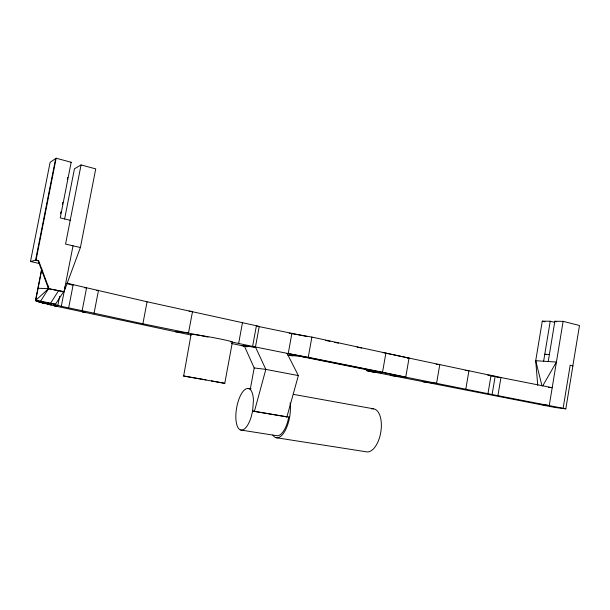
<?xml version="1.0" encoding="UTF-8"?>
<svg xmlns="http://www.w3.org/2000/svg" width="610" height="610" viewBox="0 0 610 610"><rect width="100%" height="100%" fill="white"/><g stroke="black" fill="none" stroke-linecap="round" stroke-linejoin="round"><path stroke-width="0.91" d="M565.821 408.837L563.129 408.296L570.182 365.192L572.912 365.855L565.821 408.837L555.001 407.48L366.297 370.537L375.638 371.498M554.742 322.37L550.235 321.234L542.267 321.165L535.71 360.716L537.745 385.345M543.624 361.227L550.235 321.234M548.222 361.524L554.871 321.279L563.121 321.348L579.5 325.504L572.82 366M563.121 321.348L549.274 405.505L539.316 404.293M563.129 408.296L497.912 395.661L500.955 377.537L386.755 353.373M487.962 393.663L491.035 375.44L487.748 375.142M492.11 394.502L495.167 376.317L490.775 375.912M465.796 389.218L468.93 370.758L465.186 370.438M390.766 375.554L405.734 377.155L409.043 358.085L311.885 337.078L289.193 333.19M405.734 377.155L382.531 372.207L385.932 352.771M382.531 372.207L308.256 357.285L311.885 337.078M291.9 333.296L288.233 353.564L308.256 357.285M252.616 346.388L256.398 325.748L147.071 301.775L66.764 283.192M250.374 388.768L254.187 367.952L244.45 346.175L231.495 343.491M191.075 334.425L183.648 376.004L224.777 383.339L232.372 342.187A21.098 0.938 10.4 0 0 211.045 337.208A21.098 0.938 10.4 0 0 191.372 334.73M238.647 343.468L242.483 322.621M208.002 337.048L142.885 323.796L147.071 301.775M142.885 323.796L94.07 313.204L98.492 290.322L96.601 290.49M94.07 313.204L61.282 306.319L65.118 286.7M68.633 307.997L73.154 284.809L67.031 283.757M37.896 288.255L48.518 288.675L64.035 291.74L80.406 247.523L95.732 168.886L81.061 164.936L74.443 168.795L64.591 219.028M82.106 310.932L86.551 287.989L84.767 287.859M41.716 268.858L35.449 300.6L41.976 302.819L54.854 305.93L190.983 335.035M35.845 299.784L40.496 276.17M40.855 274.355L41.724 268.781M60.619 213.477L60.985 211.632M62.441 204.236L62.799 202.383M67.344 179.264L67.71 177.411M39.124 263.444L30.5 261.499L50.119 162.306L56.158 158.226L71.172 162.268L60.245 217.884L70.219 220.302M81.061 164.936L65.56 244.099L80.406 247.523M57.866 305.374L59.635 296.33M73.025 245.815L64.035 291.74L48.518 288.675L35.449 300.6L53.832 304.253L61.282 306.319M55.64 158.585L35.571 260.188L30.5 261.499M49.021 288.614L38.605 260.623L35.571 260.188L36.051 260.058L56.158 158.226M240.698 430.012L276.391 435.632A20.778 8.67 -80.2 0 0 288.721 417.087L289.605 417.263L252.624 411.018L251.335 416.424A21.159 8.143 -80 0 1 236.817 424.766A21.159 8.143 -80 0 1 243.832 390.484L246.127 388.745L248.316 388.395L250.268 389.485A21.159 8.143 -80 0 1 253.44 400.198L252.624 411.018L254.4 411.414L265.83 369.393L255.46 346.991L259.235 326.38L256.398 325.748M254.4 411.414L286.921 416.882L298.351 375.585L287.081 353.335M542.694 385.916L556.419 362.05L535.71 360.716L541.993 385.84M35.54 300.196L40.58 301.165L48.518 288.675L47.641 285.053M40.58 301.165L50.622 303.193L58.514 290.749L59.04 290.695M53.832 304.253L55.518 304.176L63.501 291.793M70.615 162.611L71.172 162.268M371.551 371.803L382.272 372.832L302.041 356.743M549.381 354.509L544.776 354.257L546.591 354.677M189.024 311.214L192.539 311.413L188.505 332.969L175.375 331.794M257.42 326.258L306.792 336.445M407.244 357.956L409.043 358.085M243.283 345.939L255.46 346.991L497.912 395.661M247.241 346.747L244.45 346.175L255.46 346.991L241.583 345.603M436.097 364.292L439.787 364.589L436.569 383.347L423.088 381.837M305.595 357.056L287.501 354.967M496.54 377.125L500.955 377.537L552.202 387.693L548.573 387.342M82.99 312.084L85.225 312.32L82.777 312.038M54.854 305.93L57.264 306.19L54.206 305.785M254.187 367.952L265.83 369.393L298.351 375.585M48.19 304.398L51.255 304.802L47.389 304.207M42.494 302.957L46.375 303.559L41.976 302.819M276.017 437.683L366.114 451.774A21.808 10.866 -80.7 0 0 381.044 430.492A21.808 10.866 -80.7 0 0 371.482 408.891M183.305 375.928L206.02 379.923M289.277 355.325L293.013 355.95M37.911 301.645L42.349 302.392L37.614 301.523M293.471 394.388L373.64 408.837M211.418 380.892L224.777 383.339M248.316 388.395L251.114 388.898M35.67 300.692L40.451 301.569M244.45 346.175L247.187 346.716M366.297 370.537L372.855 371.848M50.622 303.193L55.518 304.176M230.29 341.714L254.301 346.747M325.412 340.388L330.063 341.371M334.722 342.355L338.443 343.148M357.041 347.082L361.684 348.066M383.042 352.588L384.902 352.976M36.051 260.058L38.605 260.623M285.915 416.645L286.921 416.882M69.776 284.451L72.415 285.076M542.267 321.165L544.951 321.836M554.871 321.279L556.678 321.737M38.125 260.744L48.518 288.675M290.108 402.92A22.86 9.539 -80.2 0 1 285.167 430.607A22.86 9.539 -80.2 0 1 272.815 435.029"/></g></svg>
